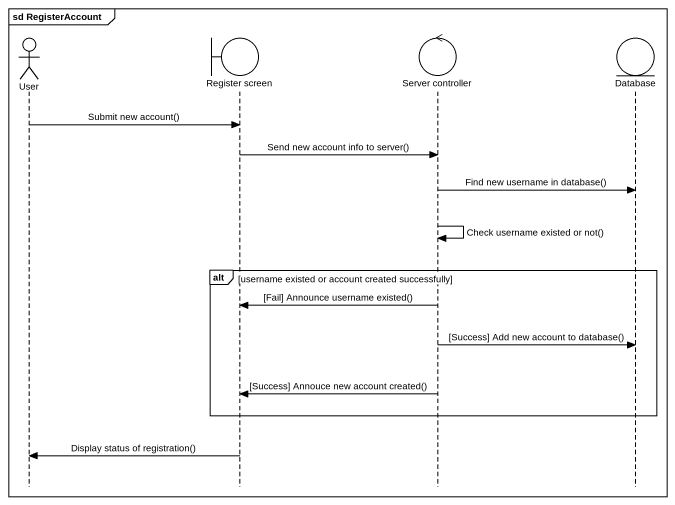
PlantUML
@startuml
mainframe sd RegisterAccount
hide footbox
actor User
boundary "Register screen" as Register_screen
control "Server controller" as Server_controller
entity "Database" as Database_

User -> Register_screen : Submit new account()
Register_screen -> Server_controller : Send new account info to server()
Server_controller -> Database_ : Find new username in database()
Server_controller -> Server_controller : Check username existed or not()
alt username existed or account created successfully
  Server_controller -> Register_screen : [Fail] Announce username existed()
  Server_controller -> Database_ : [Success] Add new account to database()
  Server_controller -> Register_screen : [Success] Annouce new account created()
end
Register_screen -> User : Display status of registration()
@enduml
